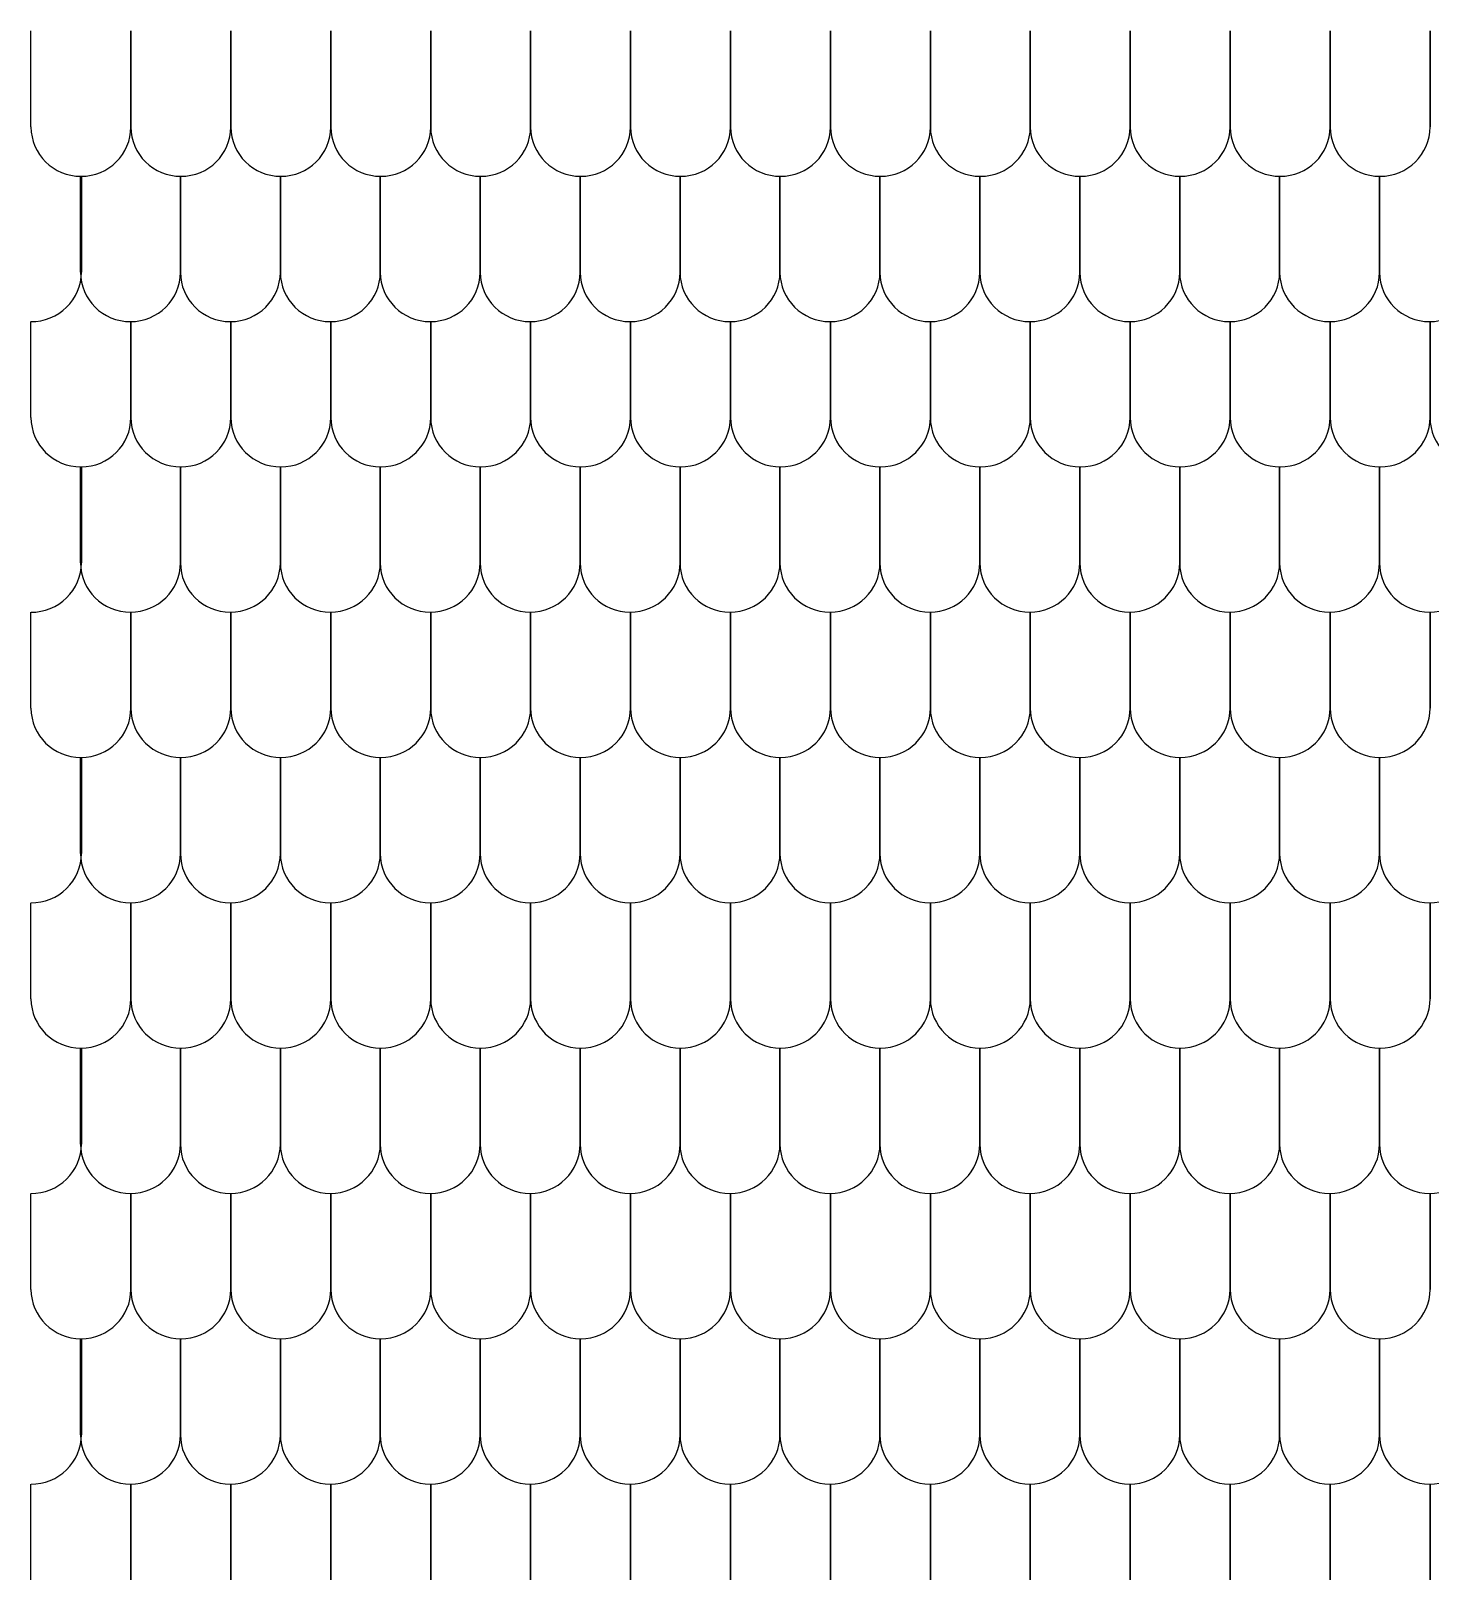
# Model space of a CAD drawing. Extents: x -193 to 453, y 94 to 388.
# Drawn here: x -193.4 to 72.6, y 93.6 to 388.2 of the extents above; entities that cross this region are included whole.
import ezdxf

# ---------------------------------------------------------------- set-up
doc = ezdxf.new("R2010")
doc.units = 0
doc.header["$LTSCALE"] = 2.020202
doc.layers.add('TUILE', color=231, linetype='CONTINUOUS')

msp = doc.modelspace()

# ---------------------------------------------------------------- linework, layer by layer
at = {"layer": 'TUILE', "extrusion": (3.37906e-17, -0.162465, 0.986714)}
for p, q in [((-193.41, 369.9, 584.45), (-193.41, 388.16, 587.46)), ((-174.41, 369.9, 584.45), (-174.41, 388.16, 587.46)), ((-174.41, 388.16, 587.46), (-174.41, 369.9, 584.45)), ((-155.41, 388.16, 587.46), (-155.41, 369.9, 584.45)), ((-155.41, 369.9, 584.45), (-155.41, 388.16, 587.46)), ((-136.41, 369.9, 584.45), (-136.41, 388.16, 587.46)), ((-136.41, 388.16, 587.46), (-136.41, 369.9, 584.45)), ((-117.41, 369.9, 584.45), (-117.41, 388.16, 587.46)), ((-117.41, 388.16, 587.46), (-117.41, 369.9, 584.45)), ((-98.41, 388.16, 587.46), (-98.41, 369.9, 584.45)), ((-98.41, 369.9, 584.45), (-98.41, 388.16, 587.46)), ((-79.41, 369.9, 584.45), (-79.41, 388.16, 587.46)), ((-79.41, 388.16, 587.46), (-79.41, 369.9, 584.45)), ((-60.41, 369.9, 584.45), (-60.41, 388.16, 587.46)), ((-60.41, 388.16, 587.46), (-60.41, 369.9, 584.45)), ((-41.41, 369.9, 584.45), (-41.41, 388.16, 587.46)), ((-41.41, 388.16, 587.46), (-41.41, 369.9, 584.45)), ((-22.41, 388.16, 587.46), (-22.41, 369.9, 584.45)), ((-22.41, 369.9, 584.45), (-22.41, 388.16, 587.46)), ((-3.41, 369.9, 584.45), (-3.41, 388.16, 587.46)), ((-3.41, 388.16, 587.46), (-3.41, 369.9, 584.45)), ((15.59, 369.9, 584.45), (15.59, 388.16, 587.46)), ((15.59, 388.16, 587.46), (15.59, 369.9, 584.45)), ((34.59, 388.16, 587.46), (34.59, 369.9, 584.45)), ((34.59, 369.9, 584.45), (34.59, 388.16, 587.46)), ((53.59, 369.9, 584.45), (53.59, 388.16, 587.46)), ((53.59, 388.16, 587.46), (53.59, 369.9, 584.45)), ((72.59, 369.9, 584.45), (72.59, 388.16, 587.46)), ((72.59, 388.16, 587.46), (72.59, 369.9, 584.45)), ((-184, 360.53, 582.91), (-183.82, 360.53, 582.91)), ((-184, 342.27, 579.91), (-184, 360.53, 582.91)), ((-184, 360.53, 582.91), (-183.82, 360.53, 582.91)), ((-183.82, 360.53, 582.91), (-183.82, 342.27, 579.91)), ((-165, 360.53, 582.91), (-165, 342.27, 579.91)), ((-165, 342.27, 579.91), (-165, 360.53, 582.91)), ((-165, 360.53, 582.91), (-164.82, 360.53, 582.91)), ((-146, 360.53, 582.91), (-146, 342.27, 579.91)), ((-146, 342.27, 579.91), (-146, 360.53, 582.91)), ((-146, 360.53, 582.91), (-145.82, 360.53, 582.91)), ((-127, 360.53, 582.91), (-127, 342.27, 579.91)), ((-127, 342.27, 579.91), (-127, 360.53, 582.91)), ((-127, 360.53, 582.91), (-126.82, 360.53, 582.91)), ((-108, 360.53, 582.91), (-108, 342.27, 579.91)), ((-108, 342.27, 579.91), (-108, 360.53, 582.91)), ((-108, 360.53, 582.91), (-107.82, 360.53, 582.91)), ((-89, 360.53, 582.91), (-89, 342.27, 579.91)), ((-89, 342.27, 579.91), (-89, 360.53, 582.91)), ((-89, 360.53, 582.91), (-88.82, 360.53, 582.91)), ((-70, 360.53, 582.91), (-70, 342.27, 579.91)), ((-70, 342.27, 579.91), (-70, 360.53, 582.91)), ((-70, 360.53, 582.91), (-69.82, 360.53, 582.91)), ((-51, 360.53, 582.91), (-51, 342.27, 579.91)), ((-51, 342.27, 579.91), (-51, 360.53, 582.91)), ((-51, 360.53, 582.91), (-50.82, 360.53, 582.91)), ((-32, 360.53, 582.91), (-32, 342.27, 579.91)), ((-32, 342.27, 579.91), (-32, 360.53, 582.91)), ((-32, 360.53, 582.91), (-31.82, 360.53, 582.91)), ((-13, 360.53, 582.91), (-13, 342.27, 579.91)), ((-13, 342.27, 579.91), (-13, 360.53, 582.91)), ((-13, 360.53, 582.91), (-12.82, 360.53, 582.91)), ((6, 360.53, 582.91), (6, 342.27, 579.91)), ((6, 342.27, 579.91), (6, 360.53, 582.91)), ((6, 360.53, 582.91), (6.18, 360.53, 582.91)), ((25, 360.53, 582.91), (25, 342.27, 579.91)), ((25, 342.27, 579.91), (25, 360.53, 582.91)), ((25, 360.53, 582.91), (25.18, 360.53, 582.91)), ((44, 360.53, 582.91), (44, 342.27, 579.91)), ((44, 342.27, 579.91), (44, 360.53, 582.91)), ((44, 360.53, 582.91), (44.18, 360.53, 582.91)), ((63, 360.53, 582.91), (63, 342.27, 579.91)), ((63, 342.27, 579.91), (63, 360.53, 582.91)), ((63, 360.53, 582.91), (63.18, 360.53, 582.91)), ((-193.41, 314.65, 575.36), (-193.41, 332.9, 578.36)), ((-174.41, 332.9, 578.36), (-174.41, 314.65, 575.36)), ((-174.41, 314.65, 575.36), (-174.41, 332.9, 578.36)), ((-155.41, 332.9, 578.36), (-155.41, 314.65, 575.36)), ((-155.41, 314.65, 575.36), (-155.41, 332.9, 578.36)), ((-136.41, 332.9, 578.36), (-136.41, 314.65, 575.36)), ((-136.41, 314.65, 575.36), (-136.41, 332.9, 578.36)), ((-117.41, 332.9, 578.36), (-117.41, 314.65, 575.36)), ((-117.41, 314.65, 575.36), (-117.41, 332.9, 578.36)), ((-98.41, 332.9, 578.36), (-98.41, 314.65, 575.36)), ((-98.41, 314.65, 575.36), (-98.41, 332.9, 578.36)), ((-79.41, 332.9, 578.36), (-79.41, 314.65, 575.36)), ((-79.41, 314.65, 575.36), (-79.41, 332.9, 578.36)), ((-60.41, 332.9, 578.36), (-60.41, 314.65, 575.36)), ((-60.41, 314.65, 575.36), (-60.41, 332.9, 578.36)), ((-41.41, 332.9, 578.36), (-41.41, 314.65, 575.36)), ((-41.41, 314.65, 575.36), (-41.41, 332.9, 578.36)), ((-22.41, 332.9, 578.36), (-22.41, 314.65, 575.36)), ((-22.41, 314.65, 575.36), (-22.41, 332.9, 578.36)), ((-3.41, 332.9, 578.36), (-3.41, 314.65, 575.36)), ((-3.41, 314.65, 575.36), (-3.41, 332.9, 578.36)), ((15.59, 332.9, 578.36), (15.59, 314.65, 575.36)), ((15.59, 314.65, 575.36), (15.59, 332.9, 578.36)), ((34.59, 332.9, 578.36), (34.59, 314.65, 575.36)), ((34.59, 314.65, 575.36), (34.59, 332.9, 578.36)), ((53.59, 332.9, 578.36), (53.59, 314.65, 575.36)), ((53.59, 314.65, 575.36), (53.59, 332.9, 578.36)), ((72.59, 332.9, 578.36), (72.59, 314.65, 575.36)), ((72.59, 314.65, 575.36), (72.59, 332.9, 578.36)), ((-184, 287.02, 570.81), (-184, 305.27, 573.81)), ((-184, 305.27, 573.81), (-183.82, 305.27, 573.81)), ((-184, 305.27, 573.81), (-183.82, 305.27, 573.81)), ((-183.82, 305.27, 573.81), (-183.82, 287.02, 570.81)), ((-165, 305.27, 573.81), (-165, 287.02, 570.81)), ((-165, 287.02, 570.81), (-165, 305.27, 573.81)), ((-165, 305.27, 573.81), (-164.82, 305.27, 573.81)), ((-146, 305.27, 573.81), (-146, 287.02, 570.81)), ((-146, 287.02, 570.81), (-146, 305.27, 573.81)), ((-146, 305.27, 573.81), (-145.82, 305.27, 573.81)), ((-127, 305.27, 573.81), (-127, 287.02, 570.81)), ((-127, 287.02, 570.81), (-127, 305.27, 573.81)), ((-127, 305.27, 573.81), (-126.82, 305.27, 573.81)), ((-108, 305.27, 573.81), (-108, 287.02, 570.81)), ((-108, 287.02, 570.81), (-108, 305.27, 573.81)), ((-108, 305.27, 573.81), (-107.82, 305.27, 573.81)), ((-89, 287.02, 570.81), (-89, 305.27, 573.81)), ((-89, 305.27, 573.81), (-88.82, 305.27, 573.81)), ((-89, 305.27, 573.81), (-89, 287.02, 570.81)), ((-70, 305.27, 573.81), (-70, 287.02, 570.81)), ((-70, 287.02, 570.81), (-70, 305.27, 573.81)), ((-70, 305.27, 573.81), (-69.82, 305.27, 573.81)), ((-51, 305.27, 573.81), (-51, 287.02, 570.81)), ((-51, 287.02, 570.81), (-51, 305.27, 573.81)), ((-51, 305.27, 573.81), (-50.82, 305.27, 573.81)), ((-32, 305.27, 573.81), (-32, 287.02, 570.81)), ((-32, 287.02, 570.81), (-32, 305.27, 573.81)), ((-32, 305.27, 573.81), (-31.82, 305.27, 573.81)), ((-13, 305.27, 573.81), (-13, 287.02, 570.81)), ((-13, 287.02, 570.81), (-13, 305.27, 573.81)), ((-13, 305.27, 573.81), (-12.82, 305.27, 573.81)), ((6, 305.27, 573.81), (6, 287.02, 570.81)), ((6, 287.02, 570.81), (6, 305.27, 573.81)), ((6, 305.27, 573.81), (6.18, 305.27, 573.81)), ((25, 305.27, 573.81), (25, 287.02, 570.81)), ((25, 287.02, 570.81), (25, 305.27, 573.81)), ((25, 305.27, 573.81), (25.18, 305.27, 573.81)), ((44, 305.27, 573.81), (44, 287.02, 570.81)), ((44, 287.02, 570.81), (44, 305.27, 573.81)), ((44, 305.27, 573.81), (44.18, 305.27, 573.81)), ((63, 305.27, 573.81), (63, 287.02, 570.81)), ((63, 287.02, 570.81), (63, 305.27, 573.81)), ((63, 305.27, 573.81), (63.18, 305.27, 573.81)), ((-193.41, 259.39, 566.26), (-193.41, 277.65, 569.26)), ((-174.41, 277.65, 569.26), (-174.41, 259.39, 566.26)), ((-174.41, 259.39, 566.26), (-174.41, 277.65, 569.26)), ((-155.41, 277.65, 569.26), (-155.41, 259.39, 566.26)), ((-155.41, 259.39, 566.26), (-155.41, 277.65, 569.26)), ((-136.41, 277.65, 569.26), (-136.41, 259.39, 566.26)), ((-136.41, 259.39, 566.26), (-136.41, 277.65, 569.26)), ((-117.41, 277.65, 569.26), (-117.41, 259.39, 566.26)), ((-117.41, 259.39, 566.26), (-117.41, 277.65, 569.26)), ((-98.41, 277.65, 569.26), (-98.41, 259.39, 566.26)), ((-98.41, 259.39, 566.26), (-98.41, 277.65, 569.26)), ((-79.41, 277.65, 569.26), (-79.41, 259.39, 566.26)), ((-79.41, 259.39, 566.26), (-79.41, 277.65, 569.26)), ((-60.41, 277.65, 569.26), (-60.41, 259.39, 566.26)), ((-60.41, 259.39, 566.26), (-60.41, 277.65, 569.26)), ((-41.41, 277.65, 569.26), (-41.41, 259.39, 566.26)), ((-41.41, 259.39, 566.26), (-41.41, 277.65, 569.26)), ((-22.41, 277.65, 569.26), (-22.41, 259.39, 566.26)), ((-22.41, 259.39, 566.26), (-22.41, 277.65, 569.26)), ((-3.41, 277.65, 569.26), (-3.41, 259.39, 566.26)), ((-3.41, 259.39, 566.26), (-3.41, 277.65, 569.26)), ((15.59, 277.65, 569.26), (15.59, 259.39, 566.26)), ((15.59, 259.39, 566.26), (15.59, 277.65, 569.26)), ((34.59, 277.65, 569.26), (34.59, 259.39, 566.26)), ((34.59, 259.39, 566.26), (34.59, 277.65, 569.26)), ((53.59, 277.65, 569.26), (53.59, 259.39, 566.26)), ((53.59, 259.39, 566.26), (53.59, 277.65, 569.26)), ((72.59, 277.65, 569.26), (72.59, 259.39, 566.26)), ((72.59, 259.39, 566.26), (72.59, 277.65, 569.26)), ((-184, 231.76, 561.71), (-184, 250.02, 564.72)), ((-184, 250.02, 564.72), (-183.82, 250.02, 564.72)), ((-184, 250.02, 564.72), (-183.82, 250.02, 564.72)), ((-183.82, 250.02, 564.72), (-183.82, 231.76, 561.71)), ((-165, 250.02, 564.72), (-165, 231.76, 561.71)), ((-165, 231.76, 561.71), (-165, 250.02, 564.72)), ((-165, 250.02, 564.72), (-164.82, 250.02, 564.72)), ((-146, 250.02, 564.72), (-146, 231.76, 561.71)), ((-146, 231.76, 561.71), (-146, 250.02, 564.72)), ((-146, 250.02, 564.72), (-145.82, 250.02, 564.72)), ((-127, 250.02, 564.72), (-127, 231.76, 561.71)), ((-127, 231.76, 561.71), (-127, 250.02, 564.72)), ((-127, 250.02, 564.72), (-126.82, 250.02, 564.72)), ((-108, 250.02, 564.72), (-108, 231.76, 561.71)), ((-108, 231.76, 561.71), (-108, 250.02, 564.72)), ((-108, 250.02, 564.72), (-107.82, 250.02, 564.72)), ((-89, 231.76, 561.71), (-89, 250.02, 564.72)), ((-89, 250.02, 564.72), (-88.82, 250.02, 564.72)), ((-89, 250.02, 564.72), (-89, 231.76, 561.71)), ((-70, 250.02, 564.72), (-70, 231.76, 561.71)), ((-70, 231.76, 561.71), (-70, 250.02, 564.72)), ((-70, 250.02, 564.72), (-69.82, 250.02, 564.72)), ((-51, 250.02, 564.72), (-51, 231.76, 561.71)), ((-51, 231.76, 561.71), (-51, 250.02, 564.72)), ((-51, 250.02, 564.72), (-50.82, 250.02, 564.72)), ((-32, 250.02, 564.72), (-32, 231.76, 561.71)), ((-32, 231.76, 561.71), (-32, 250.02, 564.72)), ((-32, 250.02, 564.72), (-31.82, 250.02, 564.72)), ((-13, 250.02, 564.72), (-13, 231.76, 561.71)), ((-13, 231.76, 561.71), (-13, 250.02, 564.72)), ((-13, 250.02, 564.72), (-12.82, 250.02, 564.72)), ((6, 250.02, 564.72), (6, 231.76, 561.71)), ((6, 231.76, 561.71), (6, 250.02, 564.72)), ((6, 250.02, 564.72), (6.18, 250.02, 564.72)), ((25, 250.02, 564.72), (25, 231.76, 561.71)), ((25, 231.76, 561.71), (25, 250.02, 564.72)), ((25, 250.02, 564.72), (25.18, 250.02, 564.72)), ((44, 250.02, 564.72), (44, 231.76, 561.71)), ((44, 231.76, 561.71), (44, 250.02, 564.72)), ((44, 250.02, 564.72), (44.18, 250.02, 564.72)), ((63, 250.02, 564.72), (63, 231.76, 561.71)), ((63, 231.76, 561.71), (63, 250.02, 564.72)), ((63, 250.02, 564.72), (63.18, 250.02, 564.72)), ((-193.41, 204.14, 557.16), (-193.41, 222.39, 560.17)), ((-174.41, 222.39, 560.17), (-174.41, 204.14, 557.16)), ((-174.41, 204.14, 557.16), (-174.41, 222.39, 560.17)), ((-155.41, 222.39, 560.17), (-155.41, 204.14, 557.16)), ((-155.41, 204.14, 557.16), (-155.41, 222.39, 560.17)), ((-136.41, 222.39, 560.17), (-136.41, 204.14, 557.16)), ((-136.41, 204.14, 557.16), (-136.41, 222.39, 560.17)), ((-117.41, 222.39, 560.17), (-117.41, 204.14, 557.16)), ((-117.41, 204.14, 557.16), (-117.41, 222.39, 560.17)), ((-98.41, 222.39, 560.17), (-98.41, 204.14, 557.16)), ((-98.41, 204.14, 557.16), (-98.41, 222.39, 560.17)), ((-79.41, 222.39, 560.17), (-79.41, 204.14, 557.16)), ((-79.41, 204.14, 557.16), (-79.41, 222.39, 560.17)), ((-60.41, 222.39, 560.17), (-60.41, 204.14, 557.16)), ((-60.41, 204.14, 557.16), (-60.41, 222.39, 560.17)), ((-41.41, 222.39, 560.17), (-41.41, 204.14, 557.16)), ((-41.41, 204.14, 557.16), (-41.41, 222.39, 560.17)), ((-22.41, 222.39, 560.17), (-22.41, 204.14, 557.16)), ((-22.41, 204.14, 557.16), (-22.41, 222.39, 560.17)), ((-3.41, 222.39, 560.17), (-3.41, 204.14, 557.16)), ((-3.41, 204.14, 557.16), (-3.41, 222.39, 560.17)), ((15.59, 222.39, 560.17), (15.59, 204.14, 557.16)), ((15.59, 204.14, 557.16), (15.59, 222.39, 560.17)), ((34.59, 222.39, 560.17), (34.59, 204.14, 557.16)), ((34.59, 204.14, 557.16), (34.59, 222.39, 560.17)), ((53.59, 222.39, 560.17), (53.59, 204.14, 557.16)), ((53.59, 204.14, 557.16), (53.59, 222.39, 560.17)), ((72.59, 222.39, 560.17), (72.59, 204.14, 557.16)), ((72.59, 204.14, 557.16), (72.59, 222.39, 560.17)), ((-184, 176.51, 552.61), (-184, 194.76, 555.62)), ((-184, 194.76, 555.62), (-183.82, 194.76, 555.62)), ((-184, 194.76, 555.62), (-183.82, 194.76, 555.62)), ((-183.82, 194.76, 555.62), (-183.82, 176.51, 552.61)), ((-165, 194.76, 555.62), (-165, 176.51, 552.61)), ((-165, 176.51, 552.61), (-165, 194.76, 555.62)), ((-165, 194.76, 555.62), (-164.82, 194.76, 555.62)), ((-146, 194.76, 555.62), (-146, 176.51, 552.61)), ((-146, 176.51, 552.61), (-146, 194.76, 555.62)), ((-146, 194.76, 555.62), (-145.82, 194.76, 555.62)), ((-127, 194.76, 555.62), (-127, 176.51, 552.61)), ((-127, 176.51, 552.61), (-127, 194.76, 555.62)), ((-127, 194.76, 555.62), (-126.82, 194.76, 555.62)), ((-108, 194.76, 555.62), (-108, 176.51, 552.61)), ((-108, 176.51, 552.61), (-108, 194.76, 555.62)), ((-108, 194.76, 555.62), (-107.82, 194.76, 555.62)), ((-89, 176.51, 552.61), (-89, 194.76, 555.62)), ((-89, 194.76, 555.62), (-88.82, 194.76, 555.62)), ((-89, 194.76, 555.62), (-89, 176.51, 552.61)), ((-70, 194.76, 555.62), (-70, 176.51, 552.61)), ((-70, 176.51, 552.61), (-70, 194.76, 555.62)), ((-70, 194.76, 555.62), (-69.82, 194.76, 555.62)), ((-51, 194.76, 555.62), (-51, 176.51, 552.61)), ((-51, 176.51, 552.61), (-51, 194.76, 555.62)), ((-51, 194.76, 555.62), (-50.82, 194.76, 555.62)), ((-32, 194.76, 555.62), (-32, 176.51, 552.61)), ((-32, 176.51, 552.61), (-32, 194.76, 555.62)), ((-32, 194.76, 555.62), (-31.82, 194.76, 555.62)), ((-13, 194.76, 555.62), (-13, 176.51, 552.61)), ((-13, 176.51, 552.61), (-13, 194.76, 555.62)), ((-13, 194.76, 555.62), (-12.82, 194.76, 555.62)), ((6, 194.76, 555.62), (6, 176.51, 552.61)), ((6, 176.51, 552.61), (6, 194.76, 555.62)), ((6, 194.76, 555.62), (6.18, 194.76, 555.62)), ((25, 194.76, 555.62), (25, 176.51, 552.61)), ((25, 176.51, 552.61), (25, 194.76, 555.62)), ((25, 194.76, 555.62), (25.18, 194.76, 555.62)), ((44, 194.76, 555.62), (44, 176.51, 552.61)), ((44, 176.51, 552.61), (44, 194.76, 555.62)), ((44, 194.76, 555.62), (44.18, 194.76, 555.62)), ((63, 194.76, 555.62), (63, 176.51, 552.61)), ((63, 176.51, 552.61), (63, 194.76, 555.62)), ((63, 194.76, 555.62), (63.18, 194.76, 555.62)), ((-193.41, 148.88, 548.06), (-193.41, 167.14, 551.07)), ((-174.41, 167.14, 551.07), (-174.41, 148.88, 548.06)), ((-174.41, 148.88, 548.06), (-174.41, 167.14, 551.07)), ((-155.41, 167.14, 551.07), (-155.41, 148.88, 548.06)), ((-155.41, 148.88, 548.06), (-155.41, 167.14, 551.07)), ((-136.41, 167.14, 551.07), (-136.41, 148.88, 548.06)), ((-136.41, 148.88, 548.06), (-136.41, 167.14, 551.07)), ((-117.41, 167.14, 551.07), (-117.41, 148.88, 548.06)), ((-117.41, 148.88, 548.06), (-117.41, 167.14, 551.07)), ((-98.41, 167.14, 551.07), (-98.41, 148.88, 548.06)), ((-98.41, 148.88, 548.06), (-98.41, 167.14, 551.07)), ((-79.41, 167.14, 551.07), (-79.41, 148.88, 548.06)), ((-79.41, 148.88, 548.06), (-79.41, 167.14, 551.07)), ((-60.41, 167.14, 551.07), (-60.41, 148.88, 548.06)), ((-60.41, 148.88, 548.06), (-60.41, 167.14, 551.07)), ((-41.41, 167.14, 551.07), (-41.41, 148.88, 548.06)), ((-41.41, 148.88, 548.06), (-41.41, 167.14, 551.07)), ((-22.41, 167.14, 551.07), (-22.41, 148.88, 548.06)), ((-22.41, 148.88, 548.06), (-22.41, 167.14, 551.07)), ((-3.41, 167.14, 551.07), (-3.41, 148.88, 548.06)), ((-3.41, 148.88, 548.06), (-3.41, 167.14, 551.07)), ((15.59, 167.14, 551.07), (15.59, 148.88, 548.06)), ((15.59, 148.88, 548.06), (15.59, 167.14, 551.07)), ((34.59, 167.14, 551.07), (34.59, 148.88, 548.06)), ((34.59, 148.88, 548.06), (34.59, 167.14, 551.07)), ((53.59, 167.14, 551.07), (53.59, 148.88, 548.06)), ((53.59, 148.88, 548.06), (53.59, 167.14, 551.07)), ((72.59, 167.14, 551.07), (72.59, 148.88, 548.06)), ((72.59, 148.88, 548.06), (72.59, 167.14, 551.07)), ((-184, 121.25, 543.51), (-184, 139.51, 546.52)), ((-184, 139.51, 546.52), (-183.82, 139.51, 546.52)), ((-184, 139.51, 546.52), (-183.82, 139.51, 546.52)), ((-183.82, 139.51, 546.52), (-183.82, 121.25, 543.51)), ((-165, 139.51, 546.52), (-165, 121.25, 543.51)), ((-165, 121.25, 543.51), (-165, 139.51, 546.52)), ((-165, 139.51, 546.52), (-164.82, 139.51, 546.52)), ((-146, 139.51, 546.52), (-146, 121.25, 543.51)), ((-146, 121.25, 543.51), (-146, 139.51, 546.52)), ((-146, 139.51, 546.52), (-145.82, 139.51, 546.52)), ((-127, 139.51, 546.52), (-127, 121.25, 543.51)), ((-127, 121.25, 543.51), (-127, 139.51, 546.52)), ((-127, 139.51, 546.52), (-126.82, 139.51, 546.52)), ((-108, 139.51, 546.52), (-108, 121.25, 543.51)), ((-108, 121.25, 543.51), (-108, 139.51, 546.52)), ((-108, 139.51, 546.52), (-107.82, 139.51, 546.52)), ((-89, 121.25, 543.51), (-89, 139.51, 546.52)), ((-89, 139.51, 546.52), (-88.82, 139.51, 546.52)), ((-89, 139.51, 546.52), (-89, 121.25, 543.51)), ((-70, 139.51, 546.52), (-70, 121.25, 543.51)), ((-70, 121.25, 543.51), (-70, 139.51, 546.52)), ((-70, 139.51, 546.52), (-69.82, 139.51, 546.52)), ((-51, 139.51, 546.52), (-51, 121.25, 543.51)), ((-51, 121.25, 543.51), (-51, 139.51, 546.52)), ((-51, 139.51, 546.52), (-50.82, 139.51, 546.52)), ((-32, 139.51, 546.52), (-32, 121.25, 543.51)), ((-32, 121.25, 543.51), (-32, 139.51, 546.52)), ((-32, 139.51, 546.52), (-31.82, 139.51, 546.52)), ((-13, 139.51, 546.52), (-13, 121.25, 543.51)), ((-13, 121.25, 543.51), (-13, 139.51, 546.52)), ((-13, 139.51, 546.52), (-12.82, 139.51, 546.52)), ((6, 139.51, 546.52), (6, 121.25, 543.51)), ((6, 121.25, 543.51), (6, 139.51, 546.52)), ((6, 139.51, 546.52), (6.18, 139.51, 546.52)), ((25, 139.51, 546.52), (25, 121.25, 543.51)), ((25, 121.25, 543.51), (25, 139.51, 546.52)), ((25, 139.51, 546.52), (25.18, 139.51, 546.52)), ((44, 139.51, 546.52), (44, 121.25, 543.51)), ((44, 121.25, 543.51), (44, 139.51, 546.52)), ((44, 139.51, 546.52), (44.18, 139.51, 546.52)), ((63, 139.51, 546.52), (63, 121.25, 543.51)), ((63, 121.25, 543.51), (63, 139.51, 546.52)), ((63, 139.51, 546.52), (63.18, 139.51, 546.52)), ((-193.41, 93.63, 538.96), (-193.41, 111.88, 541.97)), ((-174.41, 111.88, 541.97), (-174.41, 93.63, 538.96)), ((-174.41, 93.63, 538.96), (-174.41, 111.88, 541.97)), ((-155.41, 111.88, 541.97), (-155.41, 93.63, 538.96)), ((-155.41, 93.63, 538.96), (-155.41, 111.88, 541.97)), ((-136.41, 111.88, 541.97), (-136.41, 93.63, 538.96)), ((-136.41, 93.63, 538.96), (-136.41, 111.88, 541.97)), ((-117.41, 111.88, 541.97), (-117.41, 93.63, 538.96)), ((-117.41, 93.63, 538.96), (-117.41, 111.88, 541.97)), ((-98.41, 111.88, 541.97), (-98.41, 93.63, 538.96)), ((-98.41, 93.63, 538.96), (-98.41, 111.88, 541.97)), ((-79.41, 111.88, 541.97), (-79.41, 93.63, 538.96)), ((-79.41, 93.63, 538.96), (-79.41, 111.88, 541.97)), ((-60.41, 111.88, 541.97), (-60.41, 93.63, 538.96)), ((-60.41, 93.63, 538.96), (-60.41, 111.88, 541.97)), ((-41.41, 111.88, 541.97), (-41.41, 93.63, 538.96)), ((-41.41, 93.63, 538.96), (-41.41, 111.88, 541.97)), ((-22.41, 111.88, 541.97), (-22.41, 93.63, 538.96)), ((-22.41, 93.63, 538.96), (-22.41, 111.88, 541.97)), ((-3.41, 111.88, 541.97), (-3.41, 93.63, 538.96)), ((-3.41, 93.63, 538.96), (-3.41, 111.88, 541.97)), ((15.59, 111.88, 541.97), (15.59, 93.63, 538.96)), ((15.59, 93.63, 538.96), (15.59, 111.88, 541.97)), ((34.59, 111.88, 541.97), (34.59, 93.63, 538.96)), ((34.59, 93.63, 538.96), (34.59, 111.88, 541.97)), ((53.59, 111.88, 541.97), (53.59, 93.63, 538.96)), ((53.59, 93.63, 538.96), (53.59, 111.88, 541.97)), ((72.59, 111.88, 541.97), (72.59, 93.63, 538.96)), ((72.59, 93.63, 538.96), (72.59, 111.88, 541.97))]:
    msp.add_line(p, q, dxfattribs=at)
for centre, start in [((-183.91, 459.94, 516.59), 180), ((-164.91, 459.94, 516.59), 180), ((-145.91, 459.94, 516.59), 180), ((-126.91, 459.94, 516.59), 180), ((-107.91, 459.94, 516.59), 180), ((-88.91, 459.94, 516.59), 180), ((-69.91, 459.94, 516.59), 180), ((-50.91, 459.94, 516.59), 180), ((-31.91, 459.94, 516.59), 180), ((-12.91, 459.94, 516.59), 180), ((6.09, 459.94, 516.59), 180), ((25.09, 459.94, 516.59), 180), ((44.09, 459.94, 516.59), 180), ((63.09, 459.94, 516.59), 180), ((-193.32, 431.94, 516.59), 269.4778), ((-174.5, 431.94, 516.59), 180), ((-155.5, 431.94, 516.59), 180), ((-136.5, 431.94, 516.59), 180), ((-117.5, 431.94, 516.59), 180), ((-98.5, 431.94, 516.59), 180), ((-79.5, 431.94, 516.59), 180), ((-60.5, 431.94, 516.59), 180), ((-41.5, 431.94, 516.59), 180), ((-22.5, 431.94, 516.59), 180), ((-3.5, 431.94, 516.59), 180), ((15.5, 431.94, 516.59), 180), ((34.5, 431.94, 516.59), 180), ((53.5, 431.94, 516.59), 180), ((72.5, 431.94, 516.59), 180), ((-183.91, 403.94, 516.59), 180), ((-164.91, 403.94, 516.59), 180), ((-145.91, 403.94, 516.59), 180), ((-126.91, 403.94, 516.59), 180), ((-107.91, 403.94, 516.59), 180), ((-88.91, 403.94, 516.59), 180), ((-69.91, 403.94, 516.59), 180), ((-50.91, 403.94, 516.59), 180), ((-31.91, 403.94, 516.59), 180), ((-12.91, 403.94, 516.59), 180), ((6.09, 403.94, 516.59), 180), ((25.09, 403.94, 516.59), 180), ((44.09, 403.94, 516.59), 180), ((63.09, 403.94, 516.59), 180), ((82.09, 403.94, 516.59), 180), ((-193.32, 375.94, 516.59), 269.4778), ((-174.5, 375.94, 516.59), 180), ((-155.5, 375.94, 516.59), 180), ((-136.5, 375.94, 516.59), 180), ((-117.5, 375.94, 516.59), 180), ((-98.5, 375.94, 516.59), 180), ((-79.5, 375.94, 516.59), 180), ((-60.5, 375.94, 516.59), 180), ((-41.5, 375.94, 516.59), 180), ((-22.5, 375.94, 516.59), 180), ((-3.5, 375.94, 516.59), 180), ((15.5, 375.94, 516.59), 180), ((34.5, 375.94, 516.59), 180), ((53.5, 375.94, 516.59), 180), ((72.5, 375.94, 516.59), 180), ((-183.91, 347.94, 516.59), 180), ((-164.91, 347.94, 516.59), 180), ((-145.91, 347.94, 516.59), 180), ((-126.91, 347.94, 516.59), 180), ((-107.91, 347.94, 516.59), 180), ((-88.91, 347.94, 516.59), 180), ((-69.91, 347.94, 516.59), 180), ((-50.91, 347.94, 516.59), 180), ((-31.91, 347.94, 516.59), 180), ((-12.91, 347.94, 516.59), 180), ((6.09, 347.94, 516.59), 180), ((25.09, 347.94, 516.59), 180), ((44.09, 347.94, 516.59), 180), ((63.09, 347.94, 516.59), 180), ((-193.32, 319.94, 516.59), 269.4778), ((-174.5, 319.94, 516.59), 180), ((-155.5, 319.94, 516.59), 180), ((-136.5, 319.94, 516.59), 180), ((-117.5, 319.94, 516.59), 180), ((-98.5, 319.94, 516.59), 180), ((-79.5, 319.94, 516.59), 180), ((-60.5, 319.94, 516.59), 180), ((-41.5, 319.94, 516.59), 180), ((-22.5, 319.94, 516.59), 180), ((-3.5, 319.94, 516.59), 180), ((15.5, 319.94, 516.59), 180), ((34.5, 319.94, 516.59), 180), ((53.5, 319.94, 516.59), 180), ((72.5, 319.94, 516.59), 180), ((-183.91, 291.94, 516.59), 180), ((-164.91, 291.94, 516.59), 180), ((-145.91, 291.94, 516.59), 180), ((-126.91, 291.94, 516.59), 180), ((-107.91, 291.94, 516.59), 180), ((-88.91, 291.94, 516.59), 180), ((-69.91, 291.94, 516.59), 180), ((-50.91, 291.94, 516.59), 180), ((-31.91, 291.94, 516.59), 180), ((-12.91, 291.94, 516.59), 180), ((6.09, 291.94, 516.59), 180), ((25.09, 291.94, 516.59), 180), ((44.09, 291.94, 516.59), 180), ((63.09, 291.94, 516.59), 180), ((-193.32, 263.94, 516.59), 269.4778), ((-174.5, 263.94, 516.59), 180), ((-155.5, 263.94, 516.59), 180), ((-136.5, 263.94, 516.59), 180), ((-117.5, 263.94, 516.59), 180), ((-98.5, 263.94, 516.59), 180), ((-79.5, 263.94, 516.59), 180), ((-60.5, 263.94, 516.59), 180), ((-41.5, 263.94, 516.59), 180), ((-22.5, 263.94, 516.59), 180), ((-3.5, 263.94, 516.59), 180), ((15.5, 263.94, 516.59), 180), ((34.5, 263.94, 516.59), 180), ((53.5, 263.94, 516.59), 180), ((72.5, 263.94, 516.59), 180), ((-183.91, 235.94, 516.59), 180), ((-164.91, 235.94, 516.59), 180), ((-145.91, 235.94, 516.59), 180), ((-126.91, 235.94, 516.59), 180), ((-107.91, 235.94, 516.59), 180), ((-88.91, 235.94, 516.59), 180), ((-69.91, 235.94, 516.59), 180), ((-50.91, 235.94, 516.59), 180), ((-31.91, 235.94, 516.59), 180), ((-12.91, 235.94, 516.59), 180), ((6.09, 235.94, 516.59), 180), ((25.09, 235.94, 516.59), 180), ((44.09, 235.94, 516.59), 180), ((63.09, 235.94, 516.59), 180), ((-193.32, 207.94, 516.59), 269.4778), ((-174.5, 207.94, 516.59), 180), ((-155.5, 207.94, 516.59), 180), ((-136.5, 207.94, 516.59), 180), ((-117.5, 207.94, 516.59), 180), ((-98.5, 207.94, 516.59), 180), ((-79.5, 207.94, 516.59), 180), ((-60.5, 207.94, 516.59), 180), ((-41.5, 207.94, 516.59), 180), ((-22.5, 207.94, 516.59), 180), ((-3.5, 207.94, 516.59), 180), ((15.5, 207.94, 516.59), 180), ((34.5, 207.94, 516.59), 180), ((53.5, 207.94, 516.59), 180), ((72.5, 207.94, 516.59), 180)]:
    msp.add_arc(centre, 9.5, start, 0, dxfattribs=at)

doc.saveas('drawing.dxf')
